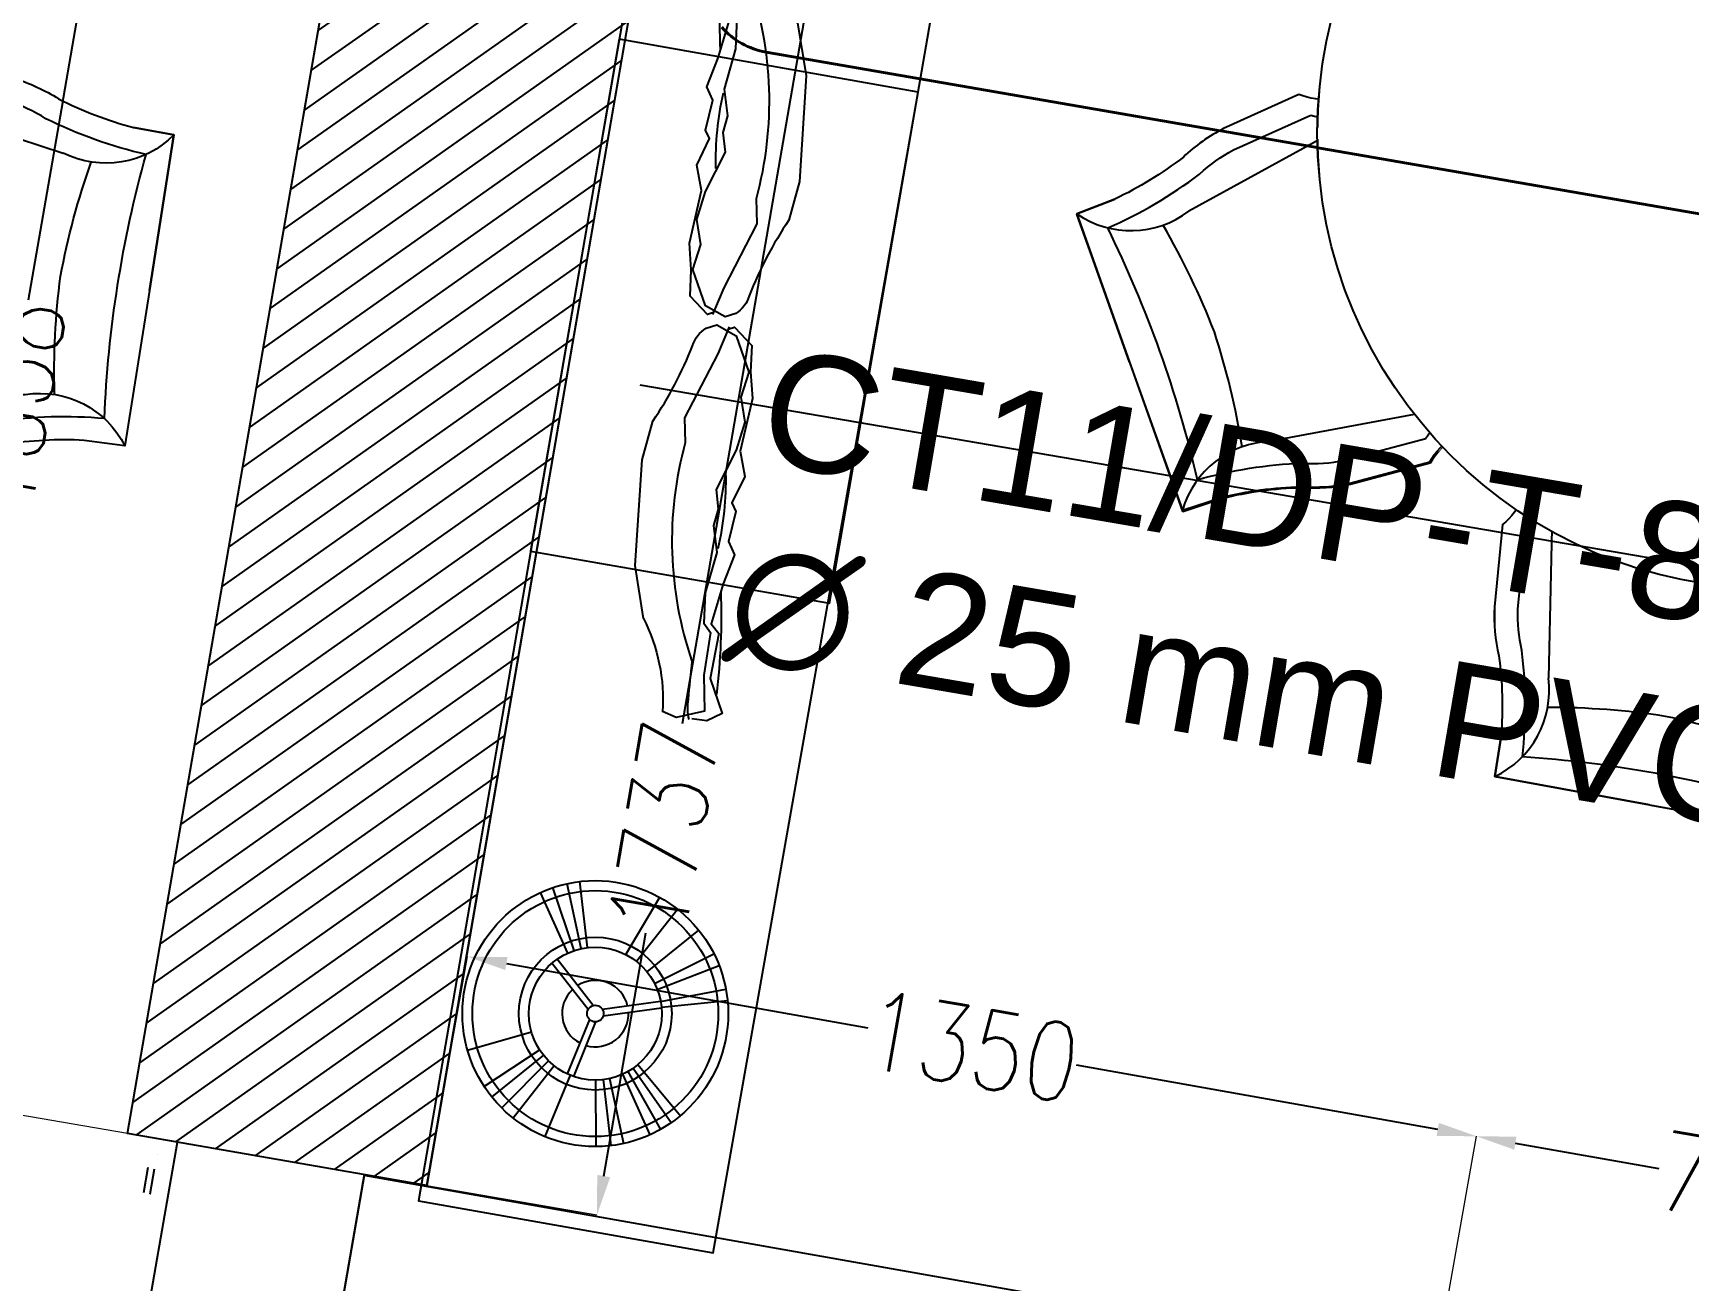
# Model space of a CAD drawing. Extents: x -678889171 to 586587, y -792238163 to 335485.
# Drawn here: x 45988 to 48168, y 40226 to 41868 of the extents above; entities that cross this region are included whole.
import ezdxf
from ezdxf import colors
from ezdxf.entities.mleader import LeaderData, LeaderLine
from ezdxf.math import Vec2, Vec3

# ---------------------------------------------------------------- set-up
doc = ezdxf.new("R2010")
doc.units = 0
doc.header["$MEASUREMENT"] = 0
doc.set_wipeout_variables(frame=1)
doc.layers.get('0').update_dxf_attribs({"color": 8})
doc.layers.get('Defpoints').update_dxf_attribs({"color": 252})
for name, color, linetype in [('1', 8, 'Continuous'), ('9TH-FURN$0$A-SITE-PATT', 252, 'Continuous'), ('9TH-FURN$0$XR-A-TYP-7-8-9-10$0$I-EQPM', 252, 'Continuous'), ('9TH-FURN$0$XR-A-TYP-7-8-9-10$0$I-FURN', 252, 'Continuous'), ('9TH-FURN$0$XR-A-TYP-7-8-9-10$0$I-FURN-CHAR', 252, 'Continuous'), ('9TH-FURN$0$XR-A-TYP-7-8-9-10$0$I-WIPEOUT', 252, 'Continuous'), ('E-TEXT', 3, 'Continuous'), ('powr wire', 4, 'Continuous'), ('XR-A-9TH-FLOOR$0$A-WALL', 252, 'Continuous'), ('XR-A-col-910$0$A-COLS', 252, 'Continuous'), ('XR-A-col-910$0$A-COLS-PATT', 252, 'Continuous'), ('XR-A-TYP.furn$0$A-SITE-PATT', 252, 'Continuous'), ('XR-A-TYP.furn$0$XR-A-TYP-3-4-5$0$I-FURN', 252, 'Continuous'), ('XR-A-TYP.furn$0$XR-A-TYP-3-4-6$0$I-EQPM', 252, 'Continuous'), ('XR-A-TYP.furn$0$XR-A-TYP-3-4-6$0$I-FURN', 252, 'Continuous'), ('XR-Typ28 7th to11Th$0$A-WALL', 252, 'Continuous'), ('XR-Typ28 7th to11Th$0$XR-A-TYP-7-8-9-10$0$A-EQPM', 252, 'Continuous'), ('XR-Typ28 7th to11Th$0$XR-A-TYP-7-8-9-10$0$A-WALL', 252, 'Continuous')]:
    doc.layers.add(name, color=color, linetype=linetype)
doc.layers.add('XR-A-col-910$0$MOD-COL', color=252, linetype='Continuous', lineweight=50)
doc.styles.get("Standard").update_dxf_attribs({"font": 'arial.ttf'})
doc.styles.add('Work$0$E-M.MODUL', font='romans.shx', dxfattribs={"width": 0.8})
doc.dimstyles.new('Work$0$S-DIM', dxfattribs={"dimscale": 500, "dimtxt": 0.2065, "dimasz": 0.104, "dimexe": 0, "dimexo": 0, "dimgap": 0, "dimtad": 0, "dimdec": 0, "dimzin": 0, "dimdsep": 46, "dimtxsty": 'Work$0$E-M.MODUL', "dimcen": 0.25, "dimclrd": 5, "dimclre": 5, "dimclrt": 1, "dimadec": 0, "dimazin": 0, "dimtfac": 1, "dimtdec": 0, "dimtofl": 0, "dimtmove": 0, "dimatfit": 3, "dimfxl": 1, "dimtolj": 1, "dimtzin": 0, "dimlwe": 13, "dimarcsym": 0})

# ---------------------------------------------------------------- blocks, each defined once
blk = doc.blocks.new('*D3084')
at = {"layer": '1', "color": 5, "lineweight": 13, "transparency": 16777216}
for p, q in [((46425.41206533413, 42230.84890969314), (46114.25301369568, 42284.68716929031)), ((46112.073087438, 40419.90145461118), (45800.91403579953, 40473.73971420834))]:
    blk.add_line(p, q, dxfattribs=at)
at = {"layer": '1', "color": 5, "lineweight": -2, "transparency": 16777216}
for p, q in [((46105.38744789163, 42233.44849500054), (45981.38984215349, 41516.802420339)), ((45809.77960160359, 40524.97838849812), (45933.77720734172, 41241.62446315967))]:
    blk.add_line(p, q, dxfattribs=at)
at = {"layer": '1', "color": 5, "transparency": 16777216}
for points in [[(46096.84766884333, 42234.92608930121), (46113.92722693992, 42231.97090069986), (46114.25301369568, 42284.68716929031)], [(45801.23982255529, 40526.4559827988), (45818.31938065188, 40523.50079419745), (45800.91403579953, 40473.73971420834)]]:
    blk.add_solid(points, dxfattribs=at)
at = {"layer": 'Defpoints', "color": 0, "transparency": 16777216}
for p in [(46425.41206533413, 42230.84890969314), (45800.91403579953, 40473.73971420834), (46112.073087438, 40419.90145461118)]:
    blk.add_point(p, dxfattribs=at)
at = {"layer": '1', "color": 1, "transparency": 16777216, "insert": (45957.58352474761, 41379.21344174932), "char_height": 103.25, "attachment_point": 5, "rotation": 80.18359414769083, "style": 'Work$0$E-M.MODUL'}
blk.add_mtext('\\A1;1838', dxfattribs=at)
blk = doc.blocks.new('*D3100')
at = {"layer": 'Defpoints', "color": 0, "transparency": 16777216}
for p in [(46802.75649711732, 42063.25390105586, 8.736677959576952e-05), (46506.21672942417, 40351.70475760987), (46730.36189400654, 40312.86979030009)]:
    blk.add_point(p, dxfattribs=at)
at = {"layer": 'powr wire', "color": 5, "lineweight": 13, "transparency": 16777216}
for p, q in [((46802.75649711732, 42063.25390105586), (47026.90166169969, 42024.41893374608)), ((46506.21672942417, 40351.70475760987), (46730.36189400654, 40312.86979030009))]:
    blk.add_line(p, q, dxfattribs=at)
at = {"layer": 'powr wire', "color": 5, "lineweight": -2, "transparency": 16777216}
for p, q in [((47018.024493933, 41973.18226823746), (46842.34722901195, 40959.21953859201)), ((46739.23906177323, 40364.10645580871), (46794.67228571112, 40684.05236959765))]:
    blk.add_line(p, q, dxfattribs=at)
at = {"layer": 'powr wire', "color": 5, "transparency": 16777216}
for points in [[(47009.48504968156, 41974.66179619858), (47026.56393818444, 41971.70274027635), (47026.90166169969, 42024.41893374608)], [(46730.69961752179, 40365.58598376982), (46747.77850602467, 40362.6269278476), (46730.36189400654, 40312.86979030009)]]:
    blk.add_solid(points, dxfattribs=at)
at = {"layer": 'powr wire', "color": 1, "lineweight": 40, "transparency": 16777216, "insert": (46818.50975736152, 40821.63595409484), "char_height": 103.25, "attachment_point": 5, "rotation": 80.17062042169276, "style": 'Work$0$E-M.MODUL'}
blk.add_mtext('\\A1;1737', dxfattribs=at)
blk = doc.blocks.new('*D3127')
at = {"layer": 'Defpoints', "color": 0, "transparency": 16777216}
for p in [(47888.93145753641, 40416.40039487719), (46506.21672946724, 40351.70475785897), (47835.34196190911, 40115.21520509249, -2.187632661548866e-07)]:
    blk.add_point(p, dxfattribs=at)
at = {"layer": 'powr wire', "color": 5, "lineweight": 13, "transparency": 16777216}
for p, q in [((46506.21672946724, 40351.70475785897), (46559.80622509454, 40652.88994764368)), ((47835.34196190911, 40115.21520509249), (47888.93145753641, 40416.40039487719))]:
    blk.add_line(p, q, dxfattribs=at)
at = {"layer": 'powr wire', "color": 5, "lineweight": -2, "transparency": 16777216}
for p, q in [((46611.00214323038, 40643.78072340514), (47086.89467396224, 40559.10577403944)), ((47837.73553940057, 40425.50961911574), (47361.84300866871, 40510.18456848143))]:
    blk.add_line(p, q, dxfattribs=at)
at = {"layer": 'powr wire', "color": 5, "transparency": 16777216}
for points in [[(46612.52034727014, 40652.31337642777), (46609.48393919063, 40635.2480703825), (46559.80622509454, 40652.88994764368)], [(47839.25374344033, 40434.04227213837), (47836.21733536082, 40416.9769660931), (47888.93145753641, 40416.40039487719)]]:
    blk.add_solid(points, dxfattribs=at)
at = {"layer": 'powr wire', "color": 1, "lineweight": 40, "transparency": 16777216, "insert": (47224.36884131547, 40534.64517126043), "char_height": 103.25, "attachment_point": 5, "rotation": 349.91101877489393, "style": 'Work$0$E-M.MODUL'}
blk.add_mtext('\\A1;1350', dxfattribs=at)
blk = doc.blocks.new('*D3128')
at = {"layer": 'Defpoints', "color": 0, "transparency": 16777216}
for p in [(48577.96260546605, 40294.37678382034), (47835.53235546063, 40116.2903010183), (48524.8071245171, 39994.22354574846)]:
    blk.add_point(p, dxfattribs=at)
at = {"layer": 'powr wire', "color": 5, "lineweight": 13, "transparency": 16777216}
for p, q in [((47835.53235546063, 40116.2903010183), (47888.68783640958, 40416.44353909019)), ((48524.8071245171, 39994.22354574846), (48577.96260546605, 40294.37678382034))]:
    blk.add_line(p, q, dxfattribs=at)
at = {"layer": 'powr wire', "color": 5, "lineweight": -2, "transparency": 16777216}
for p, q in [((47939.89110496807, 40407.37572298442), (48128.75239168954, 40373.92943204049)), ((48526.75933690757, 40303.4445999261), (48337.8980501861, 40336.89089087004))]:
    blk.add_line(p, q, dxfattribs=at)
at = {"layer": 'powr wire', "color": 5, "transparency": 16777216}
for points in [[(47941.40240765236, 40415.9096010775), (47938.37980228377, 40398.84184489134), (47888.68783640958, 40416.44353909019)], [(48528.27063959186, 40311.97847801918), (48525.24803422327, 40294.91072183302), (48577.96260546605, 40294.37678382034)]]:
    blk.add_solid(points, dxfattribs=at)
at = {"layer": 'powr wire', "color": 1, "lineweight": 40, "transparency": 16777216, "insert": (48233.32522093782, 40355.41016145526), "char_height": 103.25, "attachment_point": 5, "rotation": 349.95735725067874, "style": 'Work$0$E-M.MODUL'}
blk.add_mtext('\\A1;700', dxfattribs=at)
blk = doc.blocks.new('9TH-FURN$0$XR-A-TYP-7-8-9-10$0$A$C34E7157F')
blk.add_wipeout([(-205.79693687177982, 13.50405373497233), (-224.55581129353357, 21.550164534654982), (-231.687412327373, 39.394529179237), (-231.19179121615176, 48.9758313614156), (-230.2808380475428, 65.27204484918047), (-232.31429900197602, 99.03655853512373), (-235.20910897995591, 110.2589613737481), (-252.4620159829868, 144.67392966808347), (-256.6554553239548, 150.11074604225922), (-253.1225102264984, 193.36303547343465), (-249.03050638284472, 243.4596346891825), (-247.8006159807446, 258.5166407204342), (-240.54653864932123, 292.88172329505096), (-230.370184306377, 320.8762362791326), (-224.44956378395213, 340.45523851121106), (-216.67927809445885, 372.0394217457954), (-213.304572969399, 389.4462669138044), (-208.4183273230528, 424.35451662626144), (-208.05766877775216, 439.3579121918506), (-207.12380355789603, 478.2067055480129), (1.1112847039956004e-12, 478.2067055480129), (207.12380355791063, 478.2067055480129), (208.31400807380365, 428.6941974188587), (215.2614814396309, 378.96071459148357), (227.43799568748227, 330.2158257827871), (241.28138066312607, 290.3102476186723), (243.29931091868085, 282.5772316762685), (247.80061598075923, 258.5166407204342), (249.89890226825534, 232.82824667158798), (253.9909061119091, 182.73164745584103), (256.6554553239548, 150.11074604225922), (246.59201730705334, 135.77186785087707), (235.20910897851158, 110.25896137292699), (230.63188546124317, 88.50693015979033), (230.28083804475622, 65.2720448485399), (231.6652216716881, 38.322819877164875), (224.55581129354817, 21.550164534656346), (205.7969368843557, 13.50405373601592), (195.21696568748973, 12.14600473689228), (145.25021983291927, 6.712441152251188), (95.13553412717563, 2.87609117623623), (44.923951240994434, 0.6408621973867525), (-5.33338746344809, 0.009030834948305255), (-55.58529402088875, 0.9812406203204205), (-105.78058599877492, 3.5565013409670883), (-155.86813862747462, 7.732190049480096)]).dxf.layer = '9TH-FURN$0$XR-A-TYP-7-8-9-10$0$I-WIPEOUT'
for p, q in [((-204.4402448457258, 65.75077354536734), (-160.810069896339, 338.0922883567159)), ((204.4402448457258, 65.75077354536734), (160.810069896339, 338.0922883567159))]:
    blk.add_line(p, q)
for points in [[(-205.7969368717895, 13.50405373497233, 0.03277392954578988), (0, 0, 0.03277392954420455), (205.7969368843478, 13.50405373601552, 0.4289228992613923), (231.6551097877236, 40.68743782460706), (230.2808380448405, 65.272044847075, -0.1946997676659734), (256.6554553239548, 150.1107460422591), (247.8006159807555, 258.5166407204342, 0.07042959467157074), (230.37018430639, 320.8762362791326, -0.05247434942192868), (208.4183273230592, 424.3545166262611), (207.1238035579008, 478.2067055480129), (0, 478.2067055480129), (-207.1238035579008, 478.2067055480129), (-208.4183273230592, 424.3545166262611, -0.05247434942192868), (-230.37018430639, 320.8762362791326, 0.07042959467157074), (-247.8006159807555, 258.5166407204342), (-256.6554553239548, 150.1107460422591, -0.1946997676682859), (-230.2808380475471, 65.27204484918047), (-231.6551097877236, 40.68743782460706, 0.4289228992613923), (-205.7969368843478, 13.50405373601552)], [(-175.974576163193, 446.1108341003419, -0.05986536629552523), (-201.9161485730583, 308.4013043813898, 0.06899708767580696), (-216.8488621047727, 255.5592010332775), (-225.8565488925669, 144.4189896864514)], [(175.974576163193, 446.1108341003419, 0.05986536629552523), (201.9161485730583, 308.4013043813898, -0.06899708767580696), (216.8488621047727, 255.5592010332775), (225.8565488925669, 144.4189896864514)]]:
    blk.add_lwpolyline(points, format="xyb")
for points in [[(0, 478.2067055480129), (-207.1238035579008, 478.2067055480129), (-208.4183273230592, 424.3545166262611)], [(0, 478.2067055480129), (207.1238035579008, 478.2067055480129), (208.4183273230592, 424.3545166262611)], [(-216.8488621047727, 255.5592010332775), (-225.8565488925669, 144.4189896864514)], [(-216.8488621047727, 255.5592010332775), (-225.8565488925669, 144.4189896864514)], [(216.8488621047727, 255.5592010332775), (225.8565488925669, 144.4189896864514)], [(216.8488621047727, 255.5592010332775), (225.8565488925669, 144.4189896864514)]]:
    blk.add_lwpolyline(points)
for centre, radius, start, end in [((-280.6214150413143, 376.2011089450907), 125.7260539112138, 342.3555086732503, 54.22629644407665), ((280.6214150413143, 376.2011089450907), 125.7260539112138, 125.7737035567673, 197.644491326725), ((0, 1956.483570358241), 1520.589640201126, 263.3543916667844, 270), ((0, 1956.483570358241), 1520.589640201126, 270, 276.6456083332186), ((28.88103989844967, 1366.37172453383), 1007.080738347423, 259.4855044904816, 268.3566475503503), ((-28.88103989844967, 1366.37172453383), 1007.080738347423, 271.6433524496497, 280.5144955095279), ((-312.3775739138073, 78.61561971974152), 108.7012937811773, 353.2030885428325, 37.25472170167297), ((312.3775739138073, 78.61561971974152), 108.7012937811773, 142.7452782975942, 186.7969114571157), ((-218.3225418786024, 117.4378174852013), 53.5188628613991, 257.0887929861166, 285.0339134322036), ((218.3225418786024, 117.4378174852013), 53.5188628613991, 254.9660865677897, 282.9112070138834)]:
    blk.add_arc(centre, radius, start, end)
blk = doc.blocks.new('9TH-FURN$0$XR-A-TYP-7-8-9-10$0$A$C3BC9006F')
at = {"layer": '9TH-FURN$0$XR-A-TYP-7-8-9-10$0$I-EQPM', "ltscale": 0.5}
for points in [[(265.3388938331336, 82.15260165809013), (220.6461622324714, 97.09784417379706), (128.3828460123332, 106.6903343078593), (93.16634136784705, 102.9001979335007, -0.05310970111942454), (22.19112788685015, 79.61778344966297, 0.1890075166266568), (4.853666406677803, 70.41311097146536), (0.5193529123498593, 61.74977540825785), (7.020823153870879, 43.34043045174622), (36.81964343300206, 27.09721112450643), (59.5749967811571, 30.34588092229387), (80.70498256883002, 23.30707475026429), (106.1692818509473, 26.55574454799353), (143.054729593714, 38.29776363460405), (159.8070338517718, 33.59455072002311), (174.735183095996, 35.18368251174979), (197.3282694414083, 28.36893147481896), (234.0329824535584, 32.51174722852011), (260.5808601091558, 29.26294776920986), (267.6243270401901, 22.22414159718028), (305.5499851211498, 21.68254535908636), (336.432176271308, 15.72667234014079), (346.1858341516054, 39.21849020548689), (342.9338540154567, 52.00376601495373), (342.9338540154567, 52.00376601495373)], [(0.5193529123498593, 50.69430442266457), (25.44186300763977, 56.65017744161014), (85.58108525010175, 76.14258521272859), (107.2665553936095, 71.8223924770864, -0.1508423079739049), (295.2557830695005, 33.90948885733087, -0.01357776136513155), (328.6711654843821, 31.55561332318757, -0.09500366712900013), (346.1858341516054, 28.16301921989361, 1.953292456731474)]]:
    blk.add_lwpolyline(points, format="xyb", dxfattribs=at)
blk.add_lwpolyline([(2.583823578286683, 51.18766263937869), (-2.599789877422154e-05, 46.02311790759268), (13.2162271180714, 28.45723163413641), (36.30026452275342, 25.69339428633975), (59.05561787090846, 20.16571959068824), (106.4679785083572, 22.92955693848489), (127.4739847950696, 15.30474396534555), (152.4029274697823, 22.57110613399709), (159.2876549415232, 17.86789321941615), (186.161104115512, 19.97606014188204), (196.8088905312179, 12.642273974212), (223.5545181276102, 18.41895474972262), (260.0614811989653, 22.92955693848489), (267.1049481299415, 14.63804489503673), (307.4365991547529, 15.55936454237963), (335.9127973610593, 1.483953383285552e-05), (344.5639941348054, 12.19066284249129), (345.1269869828539, 25.61277139066078)], dxfattribs=at)
for centre, radius, start, end in [((359.1576619633415, 208.6881187973922), 157.522056713232, 233.445203255973, 264.0884022764716), ((178.9237203436496, 302.6481101266836), 275.1043700773726, 259.2426343931364, 273.1825552457807), ((344.0366667642666, 554.4463156928105), 547.0396799580047, 258.0587621180514, 267.5175795156633)]:
    blk.add_arc(centre, radius, start, end, dxfattribs=at)
blk = doc.blocks.new('9TH-FURN$0$XR-A-TYP-7-8-9-10$0$A$C2F8B7E1C')
at = {"layer": '9TH-FURN$0$XR-A-TYP-7-8-9-10$0$I-FURN-CHAR'}
blk.add_blockref('9TH-FURN$0$XR-A-TYP-7-8-9-10$0$A$C34E7157F', (77.63520431001234, 409.7226460578395), dxfattribs=at)
blk = doc.blocks.new('*U1516')
at = {"layer": 'XR-A-col-910$0$A-COLS-PATT'}
h = blk.add_hatch(dxfattribs=at)
h.set_pattern_fill('ANSI31', color=256, scale=300)
h.set_pattern_definition([(45, (100, -7950), (-26.51650429449553, 26.51650429449553), [])])
h.paths.add_polyline_path([(-15733.46579891467, 85098.79667194281), (-15333.46579891467, 85098.79667194281), (-15333.46579891467, 76848.79667194281), (-15733.46579891467, 76848.79667194281)])
at = {"layer": 'XR-A-col-910$0$A-COLS'}
blk.add_lwpolyline([(-15733.46579891467, 85098.79667194281), (-15333.46579891467, 85098.79667194281), (-15333.46579891467, 76848.79667194281), (-15733.46579891467, 76848.79667194281)], close=True, dxfattribs=at)
blk = doc.blocks.new('XR-A-col-910')
at = {"layer": 'XR-A-col-910$0$MOD-COL', "rotation": 350.1835887734248}
blk.add_blockref('*U1516', (51313.53626022836, -51508.3020370037), dxfattribs=at)
blk = doc.blocks.new('XR-Typ28 7th to11Th')
at = {"layer": 'XR-Typ28 7th to11Th$0$A-WALL'}
for p, q in [((48912.50773648729, 26897.78546900188), (50319.06384963021, 35026.99821689949)), ((48978.1101224516, 26886.43461727611), (48912.50773648729, 26897.78546900188)), ((48551.1866209385, 24426.14796266418), (48978.11012245185, 26886.43461727771))]:
    blk.add_line(p, q, dxfattribs=at)
at = {"layer": 'XR-Typ28 7th to11Th$0$XR-A-TYP-7-8-9-10$0$A-EQPM', "elevation": -6.037087573102549e-05}
blk.add_lwpolyline([(51665.01686726646, 23876.88402003602), (51769.24035187643, 24464.63999231754), (49490.57188805849, 24868.16157059894), (49695.72194684901, 26050.59812930192), (53018.71163187204, 25460.52029351765), (53138.37241343597, 26150.21681906769), (49224.21427794137, 26842.86103904926), (48797.2171212666, 24381.75012593482), (51665.01686726646, 23876.88402003602)], dxfattribs=at)
at = {"layer": 'XR-Typ28 7th to11Th$0$XR-A-TYP-7-8-9-10$0$A-WALL'}
blk.add_lwpolyline([(49224.38083059482, 26843.82363215846), (49224.38083059482, 26843.82363215846), (48797.21695753954, 24381.74918225056), (52993.29917913351, 23635.69447292603), (52949.2310054915, 23391.59782744886), (48641.24275517509, 24156.92886015335)], dxfattribs=at)
blk = doc.blocks.new('XR-A-TYP.furn$0$XR-A-TYP-3-4-6$0$T-lamp')
for p, q in [((-0.001382774731780501, 0.08748907319889554), (-0.002765549463504158, 0.1749781463978053)), ((-0.03685997040935263, 0.07935737254082653), (-0.06875697268154113, 0.1609269358694121)), ((-0.02109759772733355, 0.08491843948930011), (-0.04219519545463868, 0.1698368789786002)), ((0.01686304560624308, 0.08585969769363544), (0.033726091212543, 0.1717193953872709)), ((0.02520280534272956, 0.08379181701108962), (0.05040561068545912, 0.1675836340221508)), ((0.04014586550880495, 0.07774676506267042), (0.08029173101758147, 0.1554935301253551)), ((0.04667724612633606, 0.07401003100407877), (0.0933544922526437, 0.1480200620081433)), ((-0.07483080043735413, 0.04534976627354581), (-0.1496616008747367, 0.09069953254709162)), ((-0.07889810106058803, 0.0378330496285173), (-0.1577962021211761, 0.0756660992570346)), ((0.001223331024419849, 0.01086887148599658), (0.03990641712334764, 0.07786994200291986)), ((0.008801053305120377, 0.00649387148737901), (0.04748413940407659, 0.07349494200430229)), ((-0.0826328985263558, 0.02877592876514257), (-0.1652657970526832, 0.05755185753032777)), ((-0.08505681644069796, 0.02053260753378083), (-0.1701136328813675, 0.04106521506756167)), ((-0.01002438432954023, 0.004374999998617568), (-0.08739055652742422, 0.004374999998617568)), ((0.08745049231913526, 0.002943023666333033), (0.174900984638299, 0.005886047332637645)), ((-0.01002438432954023, -0.004374999998617568), (-0.08739055652742422, -0.004374999998617568)), ((0.001223331024419849, -0.01086887148599658), (0.03990641712334764, -0.07786994200291986)), ((0.008801053305120377, -0.00649387148737901), (0.04748413940407659, -0.07349494200430229)), ((0.08505681644069796, -0.02053260753380926), (0.1701136328813675, -0.04106521506761851)), ((0.08653558545827877, -0.01295540213779134), (0.173071170916586, -0.02591080427555426)), ((0.08737997856039215, -0.004581412658481554), (0.1747599571207843, -0.009162825316920475)), ((0.07889810106055961, -0.03783304962855993), (0.1577962021211761, -0.07566609925709145)), ((0.06928195055166952, -0.05344400174874409), (0.138563901103339, -0.1068880034974455)), ((0.07483080043735413, -0.04534976627354581), (0.1496616008747367, -0.0906995325470632)), ((-0.03249049224331202, -0.08124418692403879), (-0.0649809844865672, -0.162488373848106)), ((-0.007159133188082478, -0.08720663281630436), (-0.01431826637616496, -0.1744132656325945)), ((0.01117099337798777, -0.08678397837222462), (0.02234198675597554, -0.1735679567444492)), ((0.02109759772730513, -0.08491843948930011), (0.04219519545461026, -0.1698368789786144)), ((0.04354374302988617, -0.07589593163082498), (0.0870874860597155, -0.15179186326165)), ((0.001382774731723657, -0.08748907319889554), (0.002765549463504158, -0.1749781463978053))]:
    blk.add_line(p, q)
for radius in [0.1749999999447027, 0.16187499994885, 0.1006249999682041, 0.08749999997235136, 0.01093749999654392]:
    blk.add_circle((0, 0), radius)
for start, end in [(65.73917047762941, 174.2608295223939), (305.7391704778918, 54.26082952210819), (185.7391704776061, 294.2608295223706)]:
    blk.add_arc((0, 0), 0.04374999998617568, start, end)
blk = doc.blocks.new('XR-A-TYP.furn$0$XR-A-TYP-3-4-6$0$A$C3BC9006F')
at = {"layer": 'XR-A-TYP.furn$0$XR-A-TYP-3-4-6$0$I-EQPM', "ltscale": 0.5}
for points in [[(265.3388938331336, 82.15260165809013), (220.6461622324714, 97.09784417379706), (128.3828460123332, 106.6903343078593), (93.16634136784705, 102.9001979335007, -0.05310970111942454), (22.19112788685015, 79.61778344966297, 0.1890075166266568), (4.853666406677803, 70.41311097146536), (0.5193529123498593, 61.74977540825785), (7.020823153870879, 43.34043045174622), (36.81964343300206, 27.09721112450643), (59.5749967811571, 30.34588092229387), (80.70498256883002, 23.30707475026429), (106.1692818509473, 26.55574454799353), (143.054729593714, 38.29776363460405), (159.8070338517718, 33.59455072002311), (174.735183095996, 35.18368251174979), (197.3282694414083, 28.36893147481896), (234.0329824535584, 32.51174722852011), (260.5808601091558, 29.26294776920986), (267.6243270401901, 22.22414159718028), (305.5499851211498, 21.68254535908636), (336.432176271308, 15.72667234014079), (346.1858341516054, 39.21849020548689), (342.9338540154567, 52.00376601495373), (342.9338540154567, 52.00376601495373)], [(0.5193529123498593, 50.69430442266457), (25.44186300763977, 56.65017744161014), (85.58108525010175, 76.14258521272859), (107.2665553936095, 71.8223924770864, -0.1508423079739049), (295.2557830695005, 33.90948885733087, -0.01357776136513155), (328.6711654843821, 31.55561332318757, -0.09500366712900013), (346.1858341516054, 28.16301921989361, 1.953292456731474)]]:
    blk.add_lwpolyline(points, format="xyb", dxfattribs=at)
blk.add_lwpolyline([(2.583823578286683, 51.18766263937869), (-2.599789877422154e-05, 46.02311790759268), (13.2162271180714, 28.45723163413641), (36.30026452275342, 25.69339428633975), (59.05561787090846, 20.16571959068824), (106.4679785083572, 22.92955693848489), (127.4739847950696, 15.30474396534555), (152.4029274697823, 22.57110613399709), (159.2876549415232, 17.86789321941615), (186.161104115512, 19.97606014188204), (196.8088905312179, 12.642273974212), (223.5545181276102, 18.41895474972262), (260.0614811989653, 22.92955693848489), (267.1049481299415, 14.63804489503673), (307.4365991547529, 15.55936454237963), (335.9127973610593, 1.483953383285552e-05), (344.5639941348054, 12.19066284249129), (345.1269869828539, 25.61277139066078)], dxfattribs=at)
for centre, radius, start, end in [((359.1576619633415, 208.6881187973922), 157.522056713232, 233.445203255973, 264.0884022764716), ((178.9237203436496, 302.6481101266836), 275.1043700773726, 259.2426343931364, 273.1825552457807), ((344.0366667642666, 554.4463156928105), 547.0396799580047, 258.0587621180514, 267.5175795156633)]:
    blk.add_arc(centre, radius, start, end, dxfattribs=at)
blk = doc.blocks.new('XR-A-TYP.furn$0$furn25')
at = {"layer": 'XR-A-TYP.furn$0$XR-A-TYP-3-4-5$0$I-FURN', "elevation": -9.087142939851257e-05}
for points in [[(48951.49701511159, 26870.78793184985), (48951.4975809908, 26870.79116693951)], [(48939.27306616535, 26853.1375646066), (48933.47022567026, 26819.96315121358)], [(48942.34235762162, 26818.45162729376), (48942.34239168367, 26818.45162149075), (48948.14719600984, 26851.63726185901)]]:
    blk.add_lwpolyline(points, dxfattribs=at)
at = {"layer": 'XR-A-TYP.furn$0$XR-A-TYP-3-4-6$0$I-FURN'}
blk.add_lwpolyline([(49953.93143939036, 28268.81883940069), (49560.02207596949, 28338.35597630862), (49295.64392171516, 26809.50419280313), (49683.88319775131, 26740.94756116949)], close=True, dxfattribs=at)
at = {"xscale": -1.499999999999998, "yscale": 1.499999999999998, "zscale": 1.5, "rotation": 80.37520707356751}
blk.add_blockref('XR-A-TYP.furn$0$XR-A-TYP-3-4-6$0$A$C3BC9006F', (49780.11701772306, 27947.6621140716, 1.420270735671969e-07), dxfattribs=at)
at = {"layer": 'XR-A-TYP.furn$0$XR-A-TYP-3-4-6$0$I-EQPM', "extrusion": (0, 0, -1), "xscale": -1000, "yscale": 999.9999999999998, "zscale": -1000, "rotation": 52.12220978000062}
blk.add_blockref('XR-A-TYP.furn$0$XR-A-TYP-3-4-6$0$T-lamp', (-49528.59838588792, 27055.81547560191), dxfattribs=at)
blk = doc.blocks.new('XR-A-TYP.furn')
at = {"layer": 'XR-A-TYP.furn$0$A-SITE-PATT'}
blk.add_blockref('XR-A-TYP.furn$0$furn25', (0, 0), dxfattribs=at)

msp = doc.modelspace()

# ---------------------------------------------------------------- linework, layer by layer
at = {"layer": '9TH-FURN$0$XR-A-TYP-7-8-9-10$0$I-FURN', "elevation": -5.998676364113603e-05}
msp.add_lwpolyline([(46642.65265496368, 41186.63755398172), (47036.76495527792, 41118.25996451674), (47310.2753131377, 42694.70916577363), (46916.1630128234, 42763.08675523859)], close=True, dxfattribs=at)

# ---------------------------------------------------------------- block references
at = {"xscale": -1.5, "yscale": 1.5, "zscale": 1.5, "rotation": 260.5438245868509}
msp.add_blockref('9TH-FURN$0$XR-A-TYP-7-8-9-10$0$A$C3BC9006F', (46807.65296714533, 41509.66349148308, -5.984473656756901e-05), dxfattribs=at)
at = {"layer": '9TH-FURN$0$XR-A-TYP-7-8-9-10$0$I-FURN', "extrusion": (-1.482798709112497e-08, 2.323803696193461e-09, 1), "xscale": -1, "rotation": 261.0356221367751}
msp.add_blockref('9TH-FURN$0$XR-A-TYP-7-8-9-10$0$A$C2F8B7E1C', (45251.6531097295, 41591.60804488865, -0.0004962080096467773), dxfattribs=at)
at = {"layer": '9TH-FURN$0$XR-A-TYP-7-8-9-10$0$I-FURN-CHAR', "xscale": -1, "rotation": 49.63881828955164}
msp.add_blockref('9TH-FURN$0$XR-A-TYP-7-8-9-10$0$A$C34E7157F', (47957.75466811577, 42009.00165461253, -6.05021173207733e-05), dxfattribs=at)

# ---------------------------------------------------------------- next in the draw order: block references
at = {"layer": '9TH-FURN$0$XR-A-TYP-7-8-9-10$0$I-FURN-CHAR', "rotation": 49.63881828955166}
msp.add_blockref('9TH-FURN$0$XR-A-TYP-7-8-9-10$0$A$C34E7157F', (47958.86027321265, 42010.30252084001, -6.05021173207733e-05), dxfattribs=at)

# ---------------------------------------------------------------- next in the draw order: block references
at = {"layer": '9TH-FURN$0$XR-A-TYP-7-8-9-10$0$I-FURN-CHAR', "xscale": -1, "rotation": 109.6388182895517}
msp.add_blockref('9TH-FURN$0$XR-A-TYP-7-8-9-10$0$A$C34E7157F', (47882.87773105282, 41594.72063010419, -6.05021173207733e-05), dxfattribs=at)

# ---------------------------------------------------------------- next in the draw order: block references
at = {"layer": '9TH-FURN$0$XR-A-TYP-7-8-9-10$0$I-FURN-CHAR', "rotation": 109.6388182895516}
msp.add_blockref('9TH-FURN$0$XR-A-TYP-7-8-9-10$0$A$C34E7157F', (47882.30395040127, 41596.32854531839, -6.05021173207733e-05), dxfattribs=at)

# ---------------------------------------------------------------- next in the draw order: block references
at = {"layer": '9TH-FURN$0$XR-A-TYP-7-8-9-10$0$I-FURN-CHAR', "xscale": -1, "rotation": 169.6388182895516}
msp.add_blockref('9TH-FURN$0$XR-A-TYP-7-8-9-10$0$A$C34E7157F', (48204.2171540514, 41322.73478819594, -6.05021173207733e-05), dxfattribs=at)

# ---------------------------------------------------------------- next in the draw order: block references
at = {"layer": '9TH-FURN$0$XR-A-TYP-7-8-9-10$0$I-FURN-CHAR', "rotation": 169.6388182895516}
msp.add_blockref('9TH-FURN$0$XR-A-TYP-7-8-9-10$0$A$C34E7157F', (48202.53776830299, 41323.04183718261, -6.05021173207733e-05), dxfattribs=at)

# ---------------------------------------------------------------- next in the draw order: wipeouts: each hides what was drawn before it
msp.add_wipeout([(48869.31021994103, 41629.104176293564), (48851.13127514564, 41555.98139585065), (48823.93096223964, 41485.71363630623), (48788.13824640621, 41419.409062204264), (48744.3176001556, 41358.113336286755), (48693.16010125635, 41302.79312876772), (48635.472534026114, 41254.320872366414), (48572.164665861004, 41213.46100352223), (48504.23489966025, 41180.85790677532), (48432.75452841614, 41157.02575243755), (48358.850840283485, 41142.34038781945), (48283.689340572055, 41137.03340989366), (48208.4553710316, 41141.188512872315), (48134.33541630439, 41154.740168299286), (48062.49839235357, 41177.47465847313), (47994.077211960204, 41209.033446902904), (47930.150918011925, 41248.918832642725), (47871.72766635203, 41296.501799333135), (47819.728826559534, 41351.031935164705), (47774.97445140058, 41411.64926732068), (47738.17034410639, 41477.397824261905), (47709.89692743469, 41547.240711969134), (47690.60009005613, 41620.076466381106), (47680.58415462353, 41694.75642414078), (47680.0070784219, 41770.10283770263), (47688.877962287654, 41844.92744911503), (47707.056907083046, 41918.050229557935), (47734.25721998905, 41988.317989102354), (47770.04993582248, 42054.62256320432), (47813.87058207309, 42115.91828912183), (47865.02808097234, 42171.238496640864), (47922.715648202575, 42219.71075304217), (47986.023516367684, 42260.570621886356), (48053.95328256844, 42293.17371863326), (48125.43365381254, 42317.005872971036), (48199.337341945204, 42331.69123758914), (48274.498841656634, 42336.99821551493), (48349.732811197086, 42332.84311253627), (48423.8527659243, 42319.2914571093), (48495.68978987512, 42296.55696693545), (48564.110970268484, 42264.99817850569), (48628.03726421676, 42225.11279276586), (48686.46051587666, 42177.52982607545), (48738.459355669154, 42122.99969024388), (48783.21373082811, 42062.3823580879), (48820.0178381223, 41996.63380114668), (48848.291254794, 41926.79091343945), (48867.58809217256, 41853.95515902748), (48877.60402760516, 41779.2752012678), (48878.18110380679, 41703.928787705954)]).translate(0, 0, -6.05021173207733e-05).dxf.layer = '9TH-FURN$0$XR-A-TYP-7-8-9-10$0$I-WIPEOUT'

# ---------------------------------------------------------------- next in the draw order: linework, layer by layer
at = {"layer": '9TH-FURN$0$XR-A-TYP-7-8-9-10$0$I-FURN'}
msp.add_circle((48279.09409111434, 41737.01581270428, -6.05021173207733e-05), 600, dxfattribs=at)

# ---------------------------------------------------------------- next in the draw order: block references
at = {"layer": 'XR-A-9TH-FLOOR$0$A-WALL'}
msp.add_blockref('XR-A-col-910', (-2800.434649049275, 13522.11598560929), dxfattribs=at)

# ---------------------------------------------------------------- next in the draw order: block references
msp.add_blockref('XR-Typ28 7th to11Th', (-2800.434649049275, 13522.11598560929), dxfattribs=at)

# ---------------------------------------------------------------- next in the draw order: linework, layer by layer
msp.add_lwpolyline([(46423.94618154555, 40365.93961776778), (46506.21672942414, 40351.70475760986), (47999.76793431707, 48972.04145683597), (47753.42147129207, 49014.62572805282), (47666.44671744975, 48523.61528013631)], dxfattribs=at)

# ---------------------------------------------------------------- next in the draw order: block references
at = {"layer": '9TH-FURN$0$A-SITE-PATT'}
msp.add_blockref('XR-A-TYP.furn', (-2800.434649049275, 13522.11598560929), dxfattribs=at)

# ---------------------------------------------------------------- next in the draw order: linework, layer by layer
at = {"layer": 'powr wire', "color": 4, "lineweight": 40}
msp.add_line((46953.10763402129, 41843.4930140626, -2.416659091453166e-07), (51152.29632256567, 41115.94564042573, -2.912404776695549e-05), dxfattribs=at)
at = {"layer": 'powr wire', "color": 4, "lineweight": 40, "extrusion": (-1.025126495879606e-07, -6.313710379353846e-07, 0.9999999999997955)}
msp.add_arc((46970.17919895329, 41942.02504778025, -0.03123229875099209), 100, 220.9190193554959, 260.1705689840622, dxfattribs=at)

# ---------------------------------------------------------------- next in the draw order: dimensions: what is measured, and where the dimension line sits
at = {"layer": '1', "color": 2}
dim = msp.add_aligned_dim(p1=(46425.41206533412, 42230.84890969314), p2=(46112.07308743798, 40419.90145461118), distance=-315.7823833164115, dimstyle='Work$0$S-DIM', dxfattribs=at)
dim.commit()
dim.dimension.update_dxf_attribs({"geometry": '*D3084', "text_midpoint": (45957.58352474761, 41379.21344174932)})
at = {"layer": 'powr wire', "color": 4, "lineweight": 40}
dim = msp.add_linear_dim(base=(46730.36189400654, 40312.86979030009), p1=(46802.75649711731, 42063.25390105585, 8.736677959576952e-05), p2=(46506.21672942417, 40351.70475760986), angle=260.17062042169295, dimstyle='Work$0$S-DIM', dxfattribs=at)
dim.commit()
dim.dimension.update_dxf_attribs({"geometry": '*D3100', "text_midpoint": (46818.50975736152, 40821.63595409484), "dimtype": 161})
for p1, p2, distance, picture, middle in [((46506.21672946724, 40351.70475785897), (47835.34196190911, 40115.21520509249, -2.187632661548866e-07), 305.915597162412, '*D3127', (47224.36884131547, 40534.64517126043)), ((47835.53235546064, 40116.2903010183), (48524.80712451711, 39994.22354574846), 304.82367276829234, '*D3128', (48233.32522093782, 40355.41016145526))]:
    dim = msp.add_aligned_dim(p1=p1, p2=p2, distance=distance, dimstyle='Work$0$S-DIM', dxfattribs=at)
    dim.commit()
    dim.dimension.update_dxf_attribs({"geometry": picture, "text_midpoint": middle})

# ---------------------------------------------------------------- next in the draw order: leaders
at = {"layer": 'E-TEXT', "color": 30}
ml = msp.add_multileader_mtext('Standard', dxfattribs=at)
ml.set_content('\\C30;CT{\\fArial|b0|i0|c178|p34;4}/DP-T-8 {\\A1;3(1x3)mm\\H0.7x;\\S2^ ;\\H1.42857x; \\P∅ 25 mm PVC CONDUIT}', color=3)
ml.set_leader_properties(color=30)
ml.build(insert=Vec2(0, 0))
ml.multileader.update_dxf_attribs({"text_right_attachment_type": 6, "dogleg_length": 0.2763936738358556, "arrow_head_size": 153.5520410199195, "scale": 2})
ctx = ml.context
ctx.base_point, ctx.scale, ctx.char_height, ctx.arrow_head_size, ctx.landing_gap_size, ctx.plane_origin, ctx.plane_x_axis, ctx.plane_y_axis = Vec3(43255.60284855647, 41735.88863193071, 6.911101071910344e-06), 2, 153.5520410199195, 153.5520410199195, 3.071040820398391, Vec3(40862.7118048624, 51801.46254218731, 3.848015506343808e-05), Vec3(0.9856555294567461, -0.1687695981252006, 3.477911888746864e-09), Vec3(0.1687695981252006, 0.9856555294567461, 4.799668914001103e-09)
ctx.right_attachment = 6
notes = []
notes.append((ctx, [(0, (1, 1, 0), (43255.05799065063, 41735.98192562922, 6.909178526221928e-06), (0.9856555294567461, -0.1687695981252006, 3.477911888746864e-09), 0.5527873476717114, [(1, [(42500.68159976069, 41148.99525158087, 1.279697835524981e-06)], 0, [])])]))
ctx.mtext.insert, ctx.mtext.text_direction, ctx.mtext.rotation, ctx.mtext.width, ctx.mtext.flow_direction, ctx.mtext.extrusion = Vec3(43272.10877476633, 41814.09061121941, 7.305111815606013e-06), Vec3(0.9856555294567461, -0.1687695981252006, 3.477911888746863e-09), 6.113604080006546, 2972.747245633344, 5, Vec3(-4.238061277856671e-09, -4.143854412868104e-09, 1)
ml = msp.add_multileader_mtext('Standard', dxfattribs=at)
ml.set_content('\\C30;CT11/DP-T-8 {\\A1;3(1x3)mm\\H0.7x;\\S2^ ;\\H1.42857x; \\P∅ 25 mm PVC CONDUIT}', color=3)
ml.set_leader_properties(color=30)
ml.build(insert=Vec2(0, 0))
ml.multileader.update_dxf_attribs({"text_right_attachment_type": 6, "dogleg_length": 0.2763936738358556, "arrow_head_size": 153.5520410199195, "scale": 2})
ctx = ml.context
ctx.base_point, ctx.scale, ctx.char_height, ctx.arrow_head_size, ctx.landing_gap_size, ctx.plane_origin, ctx.plane_x_axis, ctx.plane_y_axis = Vec3(46965.16890048294, 41480.5354492172, 2.898263212987314e-06), 2, 153.5520410199195, 153.5520410199195, 3.071040820398391, Vec3(46715.84771971285, 48878.18933129176, 3.249642545499213e-05), Vec3(0.9856555294567461, -0.1687695981252006, 3.477911888746864e-09), Vec3(0.1687695981252006, 0.9856555294567461, 4.799668914001103e-09)
ctx.right_attachment = 6
notes.append((ctx, [(1, (1, 1, 0), (49326.0787977248, 40970.37109035193, 1.078989719922469e-05), (-0.9856555294567461, 0.1687695981252006, -3.477911888746864e-09), 0.5527873476717114, [(1, [(48819.30437542513, 38253.11444608174, -2.617759792641356e-06)], 0, [])])]))
ctx.mtext.insert, ctx.mtext.text_direction, ctx.mtext.rotation, ctx.mtext.width, ctx.mtext.defined_height, ctx.mtext.flow_direction, ctx.mtext.extrusion = Vec3(46981.67482669279, 41558.7374285059, 3.292273956682982e-06), Vec3(0.9856555294567461, -0.1687695981252006, 3.477911888746863e-09), 6.113604080006546, 2795.482847265886, 658.284121162635, 5, Vec3(-4.238061277856671e-09, -4.143854412868104e-09, 1)
for ctx, leaders in notes:
    for number, flags, end, landing, length, lines in leaders:
        leader = LeaderData()
        leader.index, (leader.has_last_leader_line, leader.has_dogleg_vector, leader.attachment_direction) = number, flags
        leader.last_leader_point, leader.dogleg_vector, leader.dogleg_length = Vec3(end), Vec3(landing), length
        for number, points, colour, breaks in lines:
            line = LeaderLine()
            line.index, line.vertices, line.color, line.breaks = number, Vec3.list(points), colors.encode_raw_color(colour), breaks
            leader.lines.append(line)
        ctx.leaders.append(leader)

doc.saveas('drawing.dxf')
